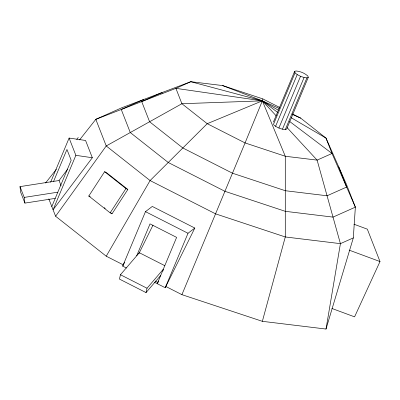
<?xml version="1.0" encoding="UTF-8"?>
<svg xmlns="http://www.w3.org/2000/svg" width="400" height="400" viewBox="0 0 400 400"><rect width="100%" height="100%" fill="white"/><g stroke="black" fill="none" stroke-linecap="round" stroke-linejoin="round"><path stroke-width="0.6" d="M165.22 286.175L181.915 294.66L262.36 321.325L326.01 329.05L353.32 237.895L355.36 207.15L346.34 184.105L326 138.105L300.685 118.13L292.335 113.89M326.01 329.05L340.415 243.65L317.115 160.12L287.205 127.745M164.8 265.665L139.325 252.72L120.45 274.735L119.44 279.08L146.025 292.59L160.675 275.5M146.025 292.59L147.03 288.245L163.265 269.31L162.845 271.12M79.56 139.92L95.815 119.335L121.625 107.83L190.795 81.705L222.62 85.565L262.845 98.9L262.35 100.845L245.065 142.925L181.915 294.66M262.36 321.325L285.29 236.96L285.29 156.26L262.35 100.845L222.62 85.565M50.635 182.205L69.1 138.06L85.57 140.465L92.33 157.74L53.075 209.8L75.86 155.335L69.1 138.06M53.6 181.39L66.95 149.47L71.175 160.265L51.81 206.565M126.41 268.01L122.695 266.125L145.48 211.655L152.29 206.44L194.82 228.055L165.225 287.74L154.485 282.28M136.685 255.8L150.035 223.88L176.62 237.39L157.255 283.685L158.62 280.925M165.225 287.74L188.01 233.27L194.82 228.055M273.39 122.105L294.555 71.51L295.92 70.95C300.27 71.305 304.545 73.075 307.815 75.975L308.29 77.31L286.645 129.055L285.28 129.615C281.125 129.265 277 127.655 273.825 124.94M273.385 124.59L295.03 72.845L294.555 71.51M275.575 126.345L297.22 74.6L295.03 72.845M278.885 128.05L300.53 76.305L297.22 74.6M282.44 129.245L304.085 77.5L306.925 77.87L308.29 77.31M285.28 129.615L306.925 77.87M353.945 224.21L367.325 229.16L380 261.55L354.575 316.855L331.885 308.455M122.695 266.125L124.63 262.22M138.81 253.765L153 225.135M123.485 264.965L106.235 256.2L150.085 180.56L207.225 123.695L262.35 100.845L279.26 108.47M88.805 196.01L104.615 171.71L106.495 172.655L127.84 189.495L112.03 213.795L110.15 212.85L88.805 196.01L90.215 196.72M110.15 212.85L125.96 188.55L127.84 189.495M106.235 256.2L55.595 216.245L106.23 145.96L181.905 103.72L262.35 100.845L278.395 110.24M55.235 198.38L24.91 203.1L20.685 192.305L20 186.62L59.065 180.535L67.72 169.06M76.74 139.445L78.26 137.465M45.505 183.055L56.34 169.33M143.6 99.53L121.255 109.49L130.27 132.54L168.24 162.495L224.98 191.33L285.29 211.325L333.01 217.115L355.36 207.15L332.015 153.475L326 138.105L291.235 117.755M353.32 237.895L340.415 243.65L285.29 236.96L215.625 213.87L150.085 180.56L106.23 145.96L95.815 119.335L175.895 88.35L190.795 81.705L262.35 100.845L277.775 112.5M20 186.62L24.225 197.42L57.825 192.185M162.49 93.01L161.26 92.86L141.7 101.58L149.595 121.755L182.83 147.975L232.495 173.215L285.29 190.715L327.065 195.785L346.625 187.065L338.73 166.89M75.86 155.335L92.33 157.74M300.53 76.305L304.085 77.5M349.165 250.14L380 261.55M292.79 114.57L300.685 118.13M262.845 98.9L279.54 107.385M145.48 211.655L188.01 233.27M155.205 281.085L157.985 282.5M120.45 274.735L147.03 288.245M289.72 121.52L332.015 153.475L317.115 160.12L285.29 156.26L245.065 142.925L207.225 123.695L181.905 103.72L175.895 88.35L262.35 100.845L276.25 115.89M104.615 171.71L125.96 188.55M104.265 207.675L105.235 208.44M111.06 213.03L112.03 213.795M59.065 180.535L61.065 185.65M48.795 198.86L55.595 216.245M24.225 197.42L24.91 203.1"/></g></svg>
